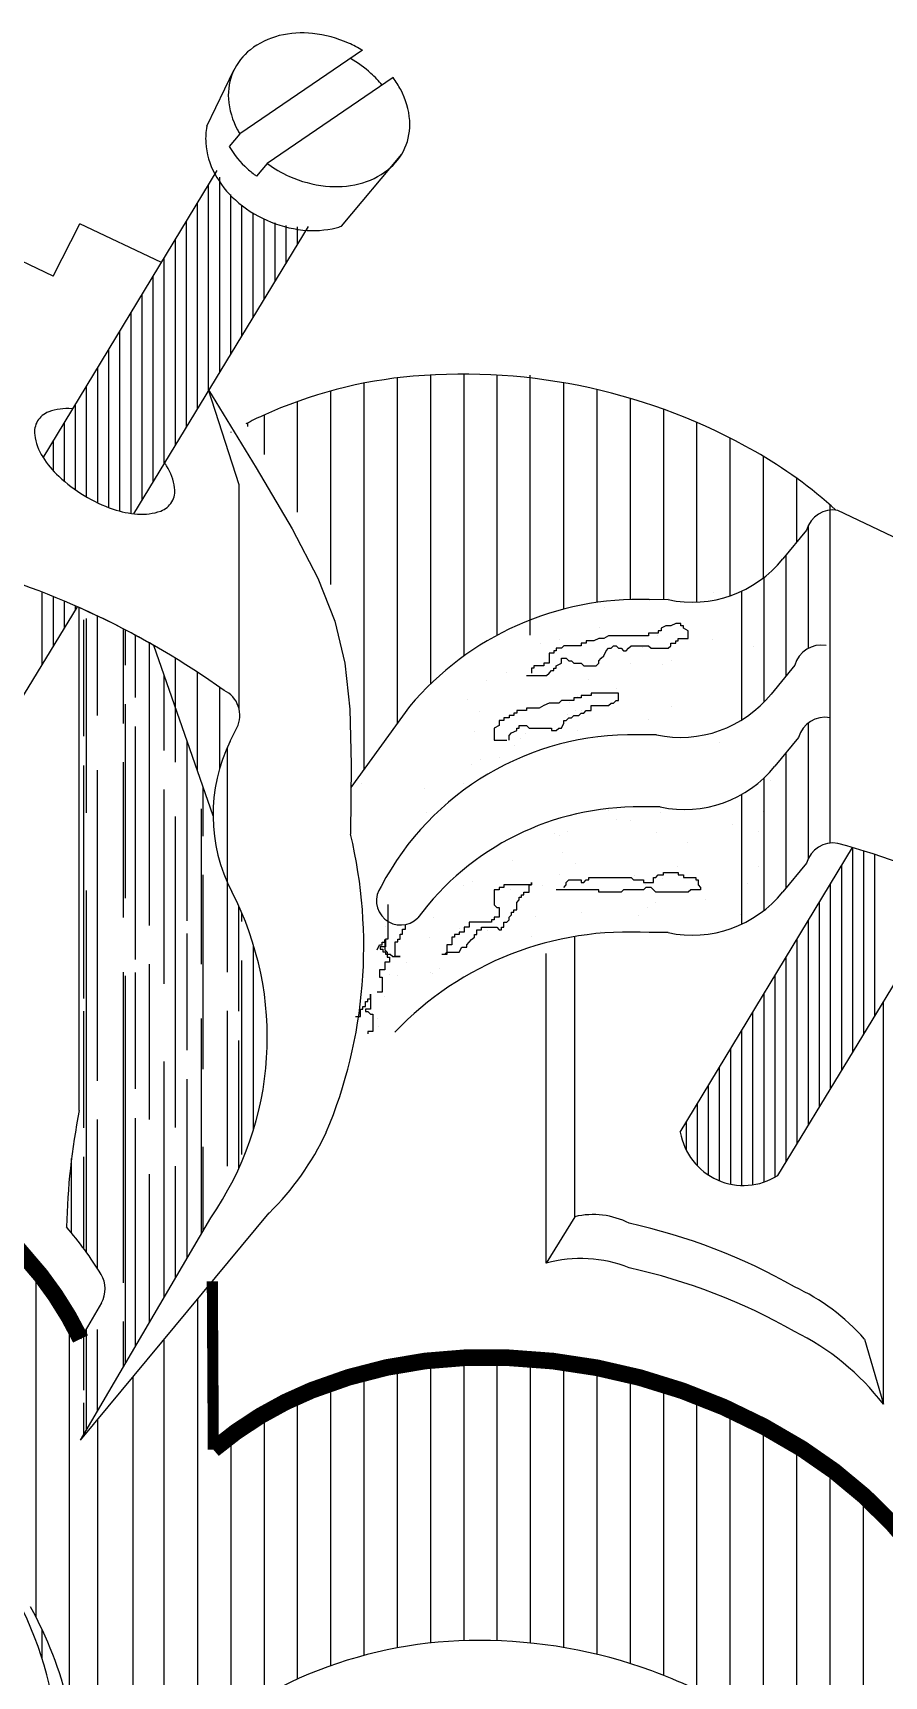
# Model space of a CAD drawing. Extents: x -508 to 92, y -98 to -31.
# Drawn here: x -126.888 to -124.712, y -67.158 to -62.959 of the extents above; entities that cross this region are included whole.
import ezdxf

# ---------------------------------------------------------------- set-up
doc = ezdxf.new("R2010")
doc.units = 0
doc.header["$MEASUREMENT"] = 0
doc.layers.get('0').update_dxf_attribs({"linetype": 'CONTINUOUS', "lineweight": 30})
doc.layers.add('SPARE', color=7, linetype='CONTINUOUS')

# ---------------------------------------------------------------- blocks, each defined once
blk = doc.blocks.new('*X6')
at = {"color": 0}
for p, q in [((25.1951, 7.0679), (25.1951, 7.2779)), ((25.2, 6.93), (25.2, 7.28)), ((25.2196, 7.105), (25.2196, 7.2845)), ((25.2665, 7.091), (25.2665, 7.2613)), ((25.27, 7.196), (25.27, 7.2594)), ((25.2882, 7.1379), (25.2882, 7.2498)), ((25.3134, 6.727), (25.3134, 7.2359)), ((25.34, 7.042), (25.34, 7.1778)), ((25.27, 6.776), (25.27, 7.126)), ((25.3603, 7.021), (25.3603, 7.1193)), ((25.2882, 6.6654), (25.2882, 7.0854)), ((25.3813, 6.7354), (25.3813, 7.0588)), ((25.4541, 6.643), (25.4541, 7.0485)), ((25.2665, 6.741), (25.2665, 7.021)), ((25.1951, 6.5954), (25.1951, 7.0154)), ((25.2196, 6.447), (25.2196, 7.007)), ((25.34, 6.622), (25.34, 6.972)), ((25.41, 6.888), (25.41, 6.9761)), ((25.4072, 6.657), (25.4072, 6.937)), ((25.3603, 6.363), (25.3603, 6.923)), ((25.41, 6.468), (25.41, 6.818)), ((25.2, 6.1375), (25.2, 6.79)), ((25.4744, 6.5723), (25.4744, 6.7615)), ((25.48, 6.734), (25.48, 6.7488)), ((25.3813, 6.5023), (25.3813, 6.7123)), ((25.48, 6.314), (25.48, 6.664)), ((25.501, 6.3593), (25.501, 6.6913)), ((25.2665, 6.083), (25.2665, 6.643)), ((25.27, 5.9376), (25.27, 6.636)), ((25.2882, 6.4323), (25.2882, 6.6423)), ((25.3134, 6.377), (25.3134, 6.657)), ((25.1951, 6.3623), (25.1951, 6.5723)), ((25.4072, 6.1721), (25.4072, 6.559)), ((25.4541, 6.293), (25.4541, 6.573)), ((25.4744, 6.2891), (25.4744, 6.5198)), ((25.34, 6.0572), (25.34, 6.482)), ((25.3813, 6.1278), (25.3813, 6.4498)), ((25.2196, 6.1084), (25.2196, 6.377)), ((25.2882, 5.9687), (25.2882, 6.3798)), ((25.1951, 6.1443), (25.1951, 6.3098)), ((25.41, 6.1769), (25.41, 6.328)), ((25.1727, 6.1731), (25.1727, 6.3068)), ((25.3134, 6.0118), (25.3134, 6.279)), ((25.3603, 6.0919), (25.3603, 6.293)), ((25.2665, 5.9316), (25.2665, 6.013)), ((25.1951, 5.8898), (25.1951, 5.9924)), ((25.2, 5.818), (25.2, 6.0009)), ((25.2196, 5.8515), (25.2196, 5.999)), ((25.1951, 5.8096), (25.1951, 5.8667))]:
    blk.add_line(p, q, dxfattribs=at)

msp = doc.modelspace()

# ---------------------------------------------------------------- linework, layer by layer
at = {"layer": 'SPARE'}
for p, q in [((-126.0456, -63.0039), (-126.3591, -63.2175)), ((-126.4429, -63.1981), (-126.374, -63.0542)), ((-125.9672, -63.0737), (-126.289, -63.2929)), ((-126.3591, -63.2175), (-126.3863, -63.2499)), ((-126.0986, -63.4533), (-125.9451, -63.2691)), ((-126.8616, -64.0448), (-126.4167, -63.3108)), ((-126.289, -63.2929), (-126.3162, -63.3253)), ((-126.8359, -63.5809), (-127.0721, -63.4686)), ((-126.8359, -63.5809), (-126.7681, -63.447)), ((-126.5594, -63.5462), (-126.7681, -63.447)), ((-126.6299, -64.1881), (-126.1831, -63.4538)), ((-126.041, -64.8407), (-126.041, -63.8542)), ((-125.9559, -64.7233), (-125.9559, -63.8408)), ((-125.8708, -64.6225), (-125.8708, -63.8336)), ((-125.7857, -64.5514), (-125.7857, -63.8313)), ((-125.7007, -64.4983), (-125.7007, -63.8338)), ((-125.6165, -64.4983), (-125.6165, -63.8338)), ((-125.5305, -64.4316), (-125.5305, -63.8534)), ((-126.3606, -64.1139), (-126.4388, -63.8718)), ((-126.2111, -64.1842), (-126.2111, -63.9011)), ((-126.126, -64.3686), (-126.126, -63.8742)), ((-125.4454, -64.4147), (-125.4454, -63.8707)), ((-125.3604, -64.4074), (-125.3604, -63.8932)), ((-126.2962, -64.0362), (-126.2962, -63.9354)), ((-125.2753, -64.4075), (-125.2753, -63.9212)), ((-126.3813, -63.9806), (-126.3813, -63.979)), ((-126.3387, -63.9654), (-126.3387, -63.9558)), ((-125.1902, -64.4138), (-125.1902, -63.9549)), ((-125.1051, -64.3978), (-125.1051, -63.9948)), ((-125.0201, -64.3518), (-125.0201, -64.0416)), ((-126.3606, -64.6877), (-126.3606, -64.1139)), ((-124.935, -64.2599), (-124.935, -64.0977)), ((-124.8544, -64.1795), (-124.8544, -64.1786)), ((-124.8499, -65.0296), (-124.8499, -64.1655)), ((-124.5936, -64.2919), (-124.8298, -64.1795)), ((-124.9103, -64.2299), (-124.9708, -64.3034)), ((-125.2638, -64.4075), (-125.3125, -64.4076)), ((-127.2259, -65.1677), (-126.7744, -64.4257)), ((-126.7695, -65.7124), (-126.7695, -64.4279)), ((-125.2821, -64.4874), (-125.2891, -64.4874)), ((-125.2891, -64.4874), (-125.2891, -64.4935)), ((-125.2698, -64.4745), (-125.2821, -64.4807)), ((-125.2821, -64.4807), (-125.2821, -64.4874)), ((-125.2566, -64.4745), (-125.2698, -64.4745)), ((-125.2442, -64.4683), (-125.2566, -64.4745)), ((-125.2311, -64.4683), (-125.2442, -64.4683)), ((-125.2311, -64.4745), (-125.2311, -64.4683)), ((-125.2249, -64.4745), (-125.2311, -64.4745)), ((-125.2249, -64.4807), (-125.2249, -64.4745)), ((-125.2125, -64.4874), (-125.2249, -64.4807)), ((-125.2125, -64.5064), (-125.2125, -64.4874)), ((-126.4275, -64.9599), (-126.5785, -64.5248)), ((-125.5366, -64.5316), (-125.5498, -64.5316)), ((-125.5498, -64.5316), (-125.5498, -64.5384)), ((-125.5305, -64.5255), (-125.5366, -64.5316)), ((-125.4864, -64.5255), (-125.5305, -64.5255)), ((-125.4732, -64.5188), (-125.4864, -64.5188)), ((-125.4864, -64.5188), (-125.4864, -64.5255)), ((-125.4539, -64.5126), (-125.4732, -64.5126)), ((-125.4732, -64.5126), (-125.4732, -64.5188)), ((-125.4415, -64.5064), (-125.4539, -64.5126)), ((-125.4283, -64.5064), (-125.4415, -64.5064)), ((-125.416, -64.4997), (-125.4283, -64.5064)), ((-125.4222, -64.5384), (-125.416, -64.5316)), ((-125.3139, -64.4997), (-125.416, -64.4997)), ((-125.416, -64.5316), (-125.4098, -64.5316)), ((-125.4098, -64.5316), (-125.4036, -64.5255)), ((-125.4036, -64.5255), (-125.3966, -64.5255)), ((-125.3966, -64.5255), (-125.3904, -64.5316)), ((-125.3904, -64.5316), (-125.3843, -64.5316)), ((-125.3843, -64.5316), (-125.3781, -64.5384)), ((-125.3711, -64.5384), (-125.3649, -64.5316)), ((-125.3649, -64.5316), (-125.3587, -64.5255)), ((-125.3587, -64.5255), (-125.3139, -64.5255)), ((-125.2891, -64.4935), (-125.3139, -64.4935)), ((-125.3139, -64.4935), (-125.3139, -64.4997)), ((-125.3139, -64.5255), (-125.3077, -64.5316)), ((-125.3077, -64.5316), (-125.2636, -64.5316)), ((-125.2636, -64.5316), (-125.2566, -64.5255)), ((-125.2566, -64.5255), (-125.2566, -64.5188)), ((-125.2566, -64.5188), (-125.2442, -64.5188)), ((-125.2442, -64.5188), (-125.2442, -64.5126)), ((-125.2442, -64.5126), (-125.2381, -64.5126)), ((-125.2381, -64.5126), (-125.2381, -64.5064)), ((-125.2381, -64.5064), (-125.2125, -64.5064)), ((-125.5815, -64.5765), (-125.607, -64.5765)), ((-125.607, -64.5765), (-125.607, -64.5826)), ((-125.5684, -64.5697), (-125.5815, -64.5697)), ((-125.5815, -64.5697), (-125.5815, -64.5765)), ((-125.556, -64.5445), (-125.5684, -64.5445)), ((-125.5684, -64.5445), (-125.5684, -64.5697)), ((-125.5498, -64.5384), (-125.556, -64.5384)), ((-125.556, -64.5384), (-125.556, -64.5445)), ((-125.5498, -64.5765), (-125.5366, -64.5697)), ((-125.5498, -64.5826), (-125.5498, -64.5765)), ((-125.5366, -64.5697), (-125.5366, -64.5574)), ((-125.5366, -64.5574), (-125.5243, -64.5574)), ((-125.5243, -64.5574), (-125.5181, -64.5636)), ((-125.5181, -64.5636), (-125.5111, -64.5636)), ((-125.5111, -64.5636), (-125.5049, -64.5697)), ((-125.5049, -64.5697), (-125.4864, -64.5697)), ((-125.4864, -64.5697), (-125.4794, -64.5765)), ((-125.4794, -64.5765), (-125.4477, -64.5765)), ((-125.4477, -64.5765), (-125.4415, -64.5697)), ((-125.4415, -64.5636), (-125.4353, -64.5574)), ((-125.4415, -64.5697), (-125.4415, -64.5636)), ((-125.4353, -64.5574), (-125.4283, -64.5507)), ((-125.4283, -64.5507), (-125.4222, -64.5384)), ((-125.3781, -64.5384), (-125.3711, -64.5384)), ((-124.9402, -64.5751), (-125.0007, -64.6486)), ((-125.6264, -64.6017), (-125.5753, -64.6017)), ((-125.607, -64.5826), (-125.6132, -64.5826)), ((-125.6132, -64.5826), (-125.6132, -64.5955)), ((-125.5753, -64.6017), (-125.5684, -64.5955)), ((-125.5684, -64.5955), (-125.5622, -64.5888)), ((-125.5622, -64.5888), (-125.556, -64.5888)), ((-125.556, -64.5888), (-125.556, -64.5826)), ((-125.556, -64.5826), (-125.5498, -64.5826)), ((-125.4864, -64.6588), (-125.5049, -64.6588)), ((-125.5049, -64.6588), (-125.5049, -64.6655)), ((-125.4608, -64.6527), (-125.4864, -64.6527)), ((-125.4864, -64.6527), (-125.4864, -64.6588)), ((-125.3904, -64.6465), (-125.4608, -64.6465)), ((-125.4608, -64.6465), (-125.4608, -64.6527)), ((-125.3904, -64.6655), (-125.3904, -64.6465)), ((-125.9249, -64.6806), (-126.0749, -64.8872)), ((-125.6511, -64.6975), (-125.6581, -64.6975)), ((-125.6581, -64.6975), (-125.6581, -64.7036)), ((-125.6264, -64.6908), (-125.6511, -64.6908)), ((-125.6511, -64.6908), (-125.6511, -64.6975)), ((-125.5939, -64.6846), (-125.6264, -64.6846)), ((-125.6264, -64.6846), (-125.6264, -64.6908)), ((-125.5815, -64.6779), (-125.5939, -64.6846)), ((-125.5684, -64.6717), (-125.5815, -64.6779)), ((-125.5436, -64.6717), (-125.5684, -64.6717)), ((-125.5366, -64.6655), (-125.5436, -64.6717)), ((-125.5049, -64.6655), (-125.5366, -64.6655)), ((-125.4926, -64.7036), (-125.4864, -64.6975)), ((-125.4864, -64.6975), (-125.4794, -64.6975)), ((-125.4794, -64.6975), (-125.4732, -64.6908)), ((-125.4732, -64.6908), (-125.4608, -64.6908)), ((-125.4608, -64.6908), (-125.4608, -64.6779)), ((-125.4608, -64.6779), (-125.416, -64.6779)), ((-125.416, -64.6779), (-125.4098, -64.6717)), ((-125.4098, -64.6717), (-125.4036, -64.6717)), ((-125.4036, -64.6717), (-125.3966, -64.6655)), ((-125.3966, -64.6655), (-125.3904, -64.6655)), ((-126.3833, -64.7692), (-126.3662, -64.7347)), ((-125.696, -64.7289), (-125.7084, -64.7356)), ((-125.7084, -64.7356), (-125.7084, -64.7669)), ((-125.6836, -64.7165), (-125.696, -64.7165)), ((-125.696, -64.7165), (-125.696, -64.7289)), ((-125.6705, -64.7098), (-125.6836, -64.7098)), ((-125.6836, -64.7098), (-125.6836, -64.7165)), ((-125.6581, -64.7036), (-125.6705, -64.7036)), ((-125.6705, -64.7036), (-125.6705, -64.7098)), ((-125.6643, -64.7479), (-125.6511, -64.7417)), ((-125.6511, -64.7417), (-125.6511, -64.7356)), ((-125.6511, -64.7356), (-125.6449, -64.7356)), ((-125.6449, -64.7356), (-125.6449, -64.7289)), ((-125.6449, -64.7289), (-125.6264, -64.7289)), ((-125.6264, -64.7289), (-125.6194, -64.7356)), ((-125.6194, -64.7356), (-125.5622, -64.7356)), ((-125.5622, -64.7356), (-125.5622, -64.7417)), ((-125.5622, -64.7417), (-125.5498, -64.7417)), ((-125.5498, -64.7417), (-125.5436, -64.7356)), ((-125.5436, -64.7356), (-125.5366, -64.7356)), ((-125.5366, -64.7356), (-125.5305, -64.7227)), ((-125.5305, -64.7227), (-125.5305, -64.7165)), ((-125.5305, -64.7165), (-125.5243, -64.7165)), ((-125.5243, -64.7165), (-125.5181, -64.7098)), ((-125.5181, -64.7098), (-125.5111, -64.7098)), ((-125.5111, -64.7098), (-125.5049, -64.7036)), ((-125.5049, -64.7036), (-125.4926, -64.7036)), ((-125.7084, -64.7669), (-125.6767, -64.7669)), ((-125.6705, -64.7546), (-125.6643, -64.7479)), ((-125.6705, -64.7669), (-125.6705, -64.7546)), ((-125.2938, -64.7527), (-125.3424, -64.7528)), ((-124.9304, -64.7596), (-124.9909, -64.8331)), ((-125.2839, -64.9372), (-125.3326, -64.9372)), ((-125.2328, -65.7679), (-124.7922, -65.041)), ((-124.9103, -65.0807), (-124.9708, -65.1542)), ((-125.467, -65.1238), (-125.467, -65.1171)), ((-125.467, -65.1171), (-125.3587, -65.1171)), ((-125.3587, -65.1171), (-125.3525, -65.1238)), ((-125.3015, -65.13), (-125.3015, -65.1171)), ((-125.3015, -65.1171), (-125.2953, -65.1171)), ((-125.2953, -65.1171), (-125.2891, -65.1109)), ((-125.2891, -65.1109), (-125.276, -65.1109)), ((-125.276, -65.1109), (-125.276, -65.1048)), ((-125.276, -65.1048), (-125.2381, -65.1048)), ((-125.2381, -65.1048), (-125.2381, -65.1109)), ((-125.2381, -65.1109), (-125.2249, -65.1109)), ((-125.2249, -65.1109), (-125.2249, -65.1171)), ((-125.2249, -65.1171), (-125.1932, -65.1171)), ((-125.1932, -65.1171), (-125.1932, -65.1238)), ((-125.696, -65.149), (-125.7084, -65.149)), ((-125.7084, -65.149), (-125.7084, -65.1871)), ((-125.6836, -65.1429), (-125.696, -65.1429)), ((-125.696, -65.1429), (-125.696, -65.149)), ((-125.6132, -65.1362), (-125.6836, -65.1362)), ((-125.6836, -65.1362), (-125.6836, -65.1429)), ((-125.6388, -65.1681), (-125.6388, -65.1619)), ((-125.6388, -65.1619), (-125.6326, -65.1619)), ((-125.6326, -65.1619), (-125.6326, -65.1552)), ((-125.6326, -65.1552), (-125.6194, -65.1552)), ((-125.6194, -65.1552), (-125.6194, -65.1362)), ((-125.6194, -65.1362), (-125.6132, -65.1362)), ((-125.6132, -65.1362), (-125.6132, -65.13)), ((-125.6132, -65.13), (-125.6132, -65.1362)), ((-125.4415, -65.149), (-125.5498, -65.149)), ((-125.5305, -65.1429), (-125.5243, -65.1362)), ((-125.5243, -65.13), (-125.5181, -65.1238)), ((-125.5243, -65.1362), (-125.5243, -65.13)), ((-125.5181, -65.1238), (-125.4864, -65.1238)), ((-125.4864, -65.1238), (-125.4864, -65.13)), ((-125.4864, -65.13), (-125.4794, -65.13)), ((-125.4794, -65.13), (-125.4732, -65.1238)), ((-125.4732, -65.1238), (-125.467, -65.1238)), ((-125.4415, -65.1552), (-125.4415, -65.149)), ((-125.3843, -65.1552), (-125.4415, -65.1552)), ((-125.3781, -65.149), (-125.3843, -65.1552)), ((-125.327, -65.149), (-125.3781, -65.149)), ((-125.3525, -65.1238), (-125.327, -65.1238)), ((-125.327, -65.1238), (-125.327, -65.13)), ((-125.327, -65.13), (-125.3015, -65.13)), ((-125.3208, -65.1429), (-125.327, -65.149)), ((-125.3077, -65.1429), (-125.3208, -65.1429)), ((-125.2953, -65.1552), (-125.3077, -65.1429)), ((-125.2125, -65.1552), (-125.2953, -65.1552)), ((-125.2063, -65.149), (-125.2125, -65.1552)), ((-125.1808, -65.149), (-125.2063, -65.149)), ((-125.1932, -65.1238), (-125.187, -65.1238)), ((-125.187, -65.1238), (-125.187, -65.1362)), ((-125.187, -65.1362), (-125.1808, -65.1429)), ((-125.1808, -65.1429), (-125.1808, -65.149)), ((-124.9836, -65.8787), (-124.5321, -65.1366)), ((-125.9807, -65.1864), (-125.9807, -65.2754)), ((-125.7084, -65.1871), (-125.7022, -65.1939)), ((-125.7022, -65.1939), (-125.696, -65.1939)), ((-125.696, -65.1939), (-125.696, -65.2191)), ((-125.6643, -65.2129), (-125.6643, -65.2062)), ((-125.6643, -65.2062), (-125.6581, -65.2062)), ((-125.6581, -65.2062), (-125.6581, -65.2)), ((-125.6581, -65.2), (-125.6511, -65.2)), ((-125.6511, -65.181), (-125.6449, -65.1742)), ((-125.6511, -65.2), (-125.6511, -65.181)), ((-125.6449, -65.1742), (-125.6449, -65.1681)), ((-125.6449, -65.1681), (-125.6388, -65.1681)), ((-125.9358, -65.2497), (-125.9358, -65.2373)), ((-125.785, -65.2443), (-125.785, -65.2572)), ((-125.7726, -65.2443), (-125.785, -65.2443)), ((-125.7153, -65.232), (-125.7726, -65.232)), ((-125.7726, -65.232), (-125.7726, -65.2443)), ((-125.7409, -65.251), (-125.7409, -65.2443)), ((-125.7409, -65.2443), (-125.7022, -65.2443)), ((-125.7084, -65.2252), (-125.7153, -65.2252)), ((-125.7153, -65.2252), (-125.7153, -65.232)), ((-125.696, -65.2191), (-125.7084, -65.2191)), ((-125.7084, -65.2191), (-125.7084, -65.2252)), ((-125.7022, -65.2443), (-125.696, -65.251)), ((-125.6898, -65.251), (-125.6898, -65.2443)), ((-125.6898, -65.2443), (-125.6836, -65.2443)), ((-125.6836, -65.2443), (-125.6836, -65.232)), ((-125.6836, -65.232), (-125.6767, -65.232)), ((-125.6767, -65.232), (-125.6705, -65.2252)), ((-125.6705, -65.2191), (-125.6643, -65.2129)), ((-125.6705, -65.2252), (-125.6705, -65.2191)), ((-126.0077, -65.302), (-126.0015, -65.2891)), ((-126.0015, -65.2891), (-125.9954, -65.2891)), ((-125.9954, -65.2891), (-125.9954, -65.2829)), ((-125.9954, -65.2829), (-125.9884, -65.2829)), ((-125.9884, -65.2829), (-125.9884, -65.2762)), ((-125.9884, -65.2762), (-125.9884, -65.302)), ((-125.9807, -65.2754), (-125.9869, -65.2754)), ((-125.9869, -65.2754), (-125.9869, -65.2945)), ((-125.9614, -65.3197), (-125.9614, -65.2816)), ((-125.9614, -65.2816), (-125.9552, -65.2816)), ((-125.9552, -65.2816), (-125.9552, -65.2754)), ((-125.9552, -65.2754), (-125.949, -65.2754)), ((-125.949, -65.2754), (-125.949, -65.2626)), ((-125.949, -65.2626), (-125.9428, -65.2626)), ((-125.9428, -65.2626), (-125.9428, -65.2497)), ((-125.9428, -65.2497), (-125.9358, -65.2497)), ((-125.8167, -65.2891), (-125.8298, -65.2891)), ((-125.8298, -65.2891), (-125.8298, -65.3143)), ((-125.8105, -65.2701), (-125.8167, -65.2701)), ((-125.8167, -65.2701), (-125.8167, -65.2891)), ((-125.7981, -65.2633), (-125.8105, -65.2633)), ((-125.8105, -65.2633), (-125.8105, -65.2701)), ((-125.785, -65.2572), (-125.7981, -65.2572)), ((-125.7981, -65.2572), (-125.7981, -65.2633)), ((-125.7788, -65.2891), (-125.7726, -65.2829)), ((-125.7788, -65.2953), (-125.7788, -65.2891)), ((-125.7726, -65.2829), (-125.7664, -65.2762)), ((-125.7664, -65.2762), (-125.7594, -65.2701)), ((-125.7594, -65.2701), (-125.7594, -65.2633)), ((-125.7594, -65.2633), (-125.7532, -65.2633)), ((-125.7532, -65.2633), (-125.7532, -65.251)), ((-125.7532, -65.251), (-125.7409, -65.251)), ((-125.696, -65.251), (-125.6898, -65.251)), ((-125.5025, -65.9841), (-125.5025, -65.2682)), ((-125.2638, -65.2583), (-125.3125, -65.2583)), ((-125.9869, -65.2945), (-126, -65.2945)), ((-126, -65.2945), (-126, -65.3006)), ((-126, -65.3006), (-125.9931, -65.3006)), ((-125.9931, -65.3006), (-125.9931, -65.3074)), ((-125.9931, -65.3074), (-125.9869, -65.3074)), ((-125.9884, -65.302), (-125.9822, -65.3081)), ((-125.9869, -65.3074), (-125.9869, -65.3135)), ((-125.9869, -65.3135), (-125.9745, -65.3135)), ((-125.9822, -65.3081), (-125.9822, -65.321)), ((-125.9822, -65.321), (-125.976, -65.321)), ((-125.976, -65.321), (-125.976, -65.3334)), ((-125.9745, -65.3135), (-125.9676, -65.3197)), ((-125.9676, -65.3197), (-125.949, -65.3197)), ((-125.949, -65.3197), (-125.9614, -65.3197)), ((-125.8298, -65.3143), (-125.8422, -65.3143)), ((-125.836, -65.3143), (-125.8298, -65.3081)), ((-125.8298, -65.3081), (-125.7981, -65.3081)), ((-125.7981, -65.3081), (-125.7911, -65.2953)), ((-125.7911, -65.2953), (-125.7788, -65.2953)), ((-125.5756, -66.1028), (-125.5756, -65.3113)), ((-125.9884, -65.353), (-126.0015, -65.353)), ((-126.0015, -65.353), (-126.0015, -65.372)), ((-126.0015, -65.372), (-125.9954, -65.372)), ((-125.9954, -65.372), (-125.9954, -65.4101)), ((-125.976, -65.3334), (-125.9884, -65.3334)), ((-125.9884, -65.3334), (-125.9884, -65.353)), ((-126.0248, -65.4278), (-126.0248, -65.4155)), ((-126.0248, -65.4155), (-126.0248, -65.4536)), ((-125.9954, -65.4101), (-126.0077, -65.4101)), ((-126.0503, -65.4726), (-126.0503, -65.4536)), ((-126.0503, -65.4536), (-126.0441, -65.4536)), ((-126.0441, -65.4536), (-126.0441, -65.4474)), ((-126.0441, -65.4474), (-126.038, -65.4474)), ((-126.038, -65.4474), (-126.038, -65.4345)), ((-126.038, -65.4345), (-126.0318, -65.4345)), ((-126.0248, -65.4536), (-126.038, -65.4536)), ((-126.038, -65.4536), (-126.038, -65.4598)), ((-126.0318, -65.4345), (-126.0318, -65.4278)), ((-126.0318, -65.4278), (-126.0248, -65.4278)), ((-124.7137, -66.4635), (-124.7137, -65.4351)), ((-126.0635, -65.4726), (-126.0503, -65.4726)), ((-126.038, -65.4598), (-126.0318, -65.4598)), ((-126.0318, -65.4598), (-126.0248, -65.4665)), ((-126.0248, -65.4665), (-126.0186, -65.4665)), ((-126.0186, -65.4665), (-126.0186, -65.5107)), ((-126.0186, -65.5107), (-126.0318, -65.5107)), ((-126.0318, -65.5107), (-126.0318, -65.5169)), ((-126.7662, -66.5555), (-126.2842, -65.9747)), ((-126.7662, -66.5555), (-126.4335, -65.9869)), ((-125.5025, -65.9841), (-125.5756, -66.1028)), ((-126.8795, -67.0083), (-126.8795, -66.1339)), ((-126.7129, -66.2039), (-126.7662, -66.2965)), ((-126.4663, -67.3314), (-126.4663, -66.1942)), ((-126.7945, -67.2416), (-126.7945, -66.2484)), ((-126.5526, -67.4187), (-126.5526, -66.2981)), ((-124.7619, -66.2968), (-124.7137, -66.4635)), ((-125.9559, -67.0859), (-125.9559, -66.3639)), ((-125.8708, -67.0734), (-125.8708, -66.3512)), ((-125.7857, -67.0673), (-125.7857, -66.3448)), ((-125.7007, -67.0676), (-125.7007, -66.3439)), ((-125.6156, -67.0735), (-125.6156, -66.3478)), ((-125.5305, -67.0852), (-125.5305, -66.3565)), ((-125.4454, -67.1027), (-125.4454, -66.3702)), ((-126.6315, -67.5259), (-126.6315, -66.3932)), ((-126.126, -67.1314), (-126.126, -66.4093)), ((-126.041, -67.1051), (-126.041, -66.3832)), ((-125.3604, -67.1263), (-125.3604, -66.389)), ((-125.2753, -67.1563), (-125.2753, -66.413)), ((-126.2111, -67.1655), (-126.2111, -66.443)), ((-125.1902, -67.1933), (-125.1902, -66.4426)), ((-126.7216, -67.7195), (-126.7216, -66.5017)), ((-126.2962, -67.209), (-126.2962, -66.4868)), ((-125.1051, -67.2379), (-125.1051, -66.4781)), ((-126.3813, -67.2635), (-126.3813, -66.543)), ((-125.0201, -67.2912), (-125.0201, -66.5199)), ((-124.935, -67.3544), (-124.935, -66.5687)), ((-124.8499, -67.4302), (-124.8499, -66.6535)), ((-124.7648, -67.5239), (-124.7648, -66.719))]:
    msp.add_line(p, q, dxfattribs=at)
at = {"layer": 'SPARE', "color": 0}
for p, q in [((-126.4387, -63.8738), (-126.4387, -63.347)), ((-126.4103, -63.8272), (-126.4103, -63.3277)), ((-126.467, -63.9204), (-126.467, -63.3938)), ((-126.382, -63.7806), (-126.382, -63.3723)), ((-126.3536, -63.734), (-126.3536, -63.3999)), ((-126.4954, -63.967), (-126.4954, -63.4406)), ((-126.3252, -63.6874), (-126.3252, -63.4197)), ((-126.2969, -63.6407), (-126.2969, -63.4343)), ((-126.2685, -63.5941), (-126.2685, -63.4447)), ((-126.2402, -63.5475), (-126.2402, -63.4514)), ((-126.2118, -63.5009), (-126.2118, -63.4546)), ((-126.1469, -63.4638), (-126.1469, -63.4632)), ((-126.5237, -64.0136), (-126.5237, -63.4874)), ((-126.5521, -64.0603), (-126.5521, -63.5342)), ((-126.5805, -64.1069), (-126.5805, -63.581)), ((-126.6088, -64.1535), (-126.6088, -63.6278)), ((-126.6372, -64.1872), (-126.6372, -63.6745)), ((-126.6655, -64.1814), (-126.6655, -63.7213)), ((-126.6939, -64.1721), (-126.6939, -63.7681)), ((-126.7223, -64.16), (-126.7223, -63.8149)), ((-126.7506, -64.1451), (-126.7506, -63.8617)), ((-126.779, -64.1271), (-126.779, -63.9085)), ((-126.8073, -64.1053), (-126.8073, -63.9553)), ((-126.8357, -64.0785), (-126.8357, -64.002)), ((-124.9053, -64.5319), (-124.9053, -64.2172)), ((-124.962, -64.6016), (-124.962, -64.2928)), ((-125.0188, -64.669), (-125.0188, -64.3508)), ((-126.864, -64.573), (-126.864, -64.3884)), ((-126.8357, -64.5264), (-126.8357, -64.3997)), ((-125.1491, -64.3905), (-125.1491, -64.3905)), ((-125.0755, -64.7147), (-125.0755, -64.3857)), ((-126.8073, -64.4798), (-126.8073, -64.4114)), ((-126.779, -64.4332), (-126.779, -64.4237)), ((-125.427, -64.4273), (-125.427, -64.4273)), ((-125.4383, -64.4782), (-125.4383, -64.4782)), ((-125.5911, -64.5198), (-125.5911, -64.5198)), ((-125.5409, -64.5104), (-125.5409, -64.5104)), ((-125.3302, -64.5295), (-125.3302, -64.5295)), ((-125.2908, -64.4993), (-125.2908, -64.4993)), ((-125.1515, -64.5082), (-125.1515, -64.5082)), ((-125.0461, -64.528), (-125.0461, -64.528)), ((-126.5237, -64.6825), (-126.5237, -64.5571)), ((-125.3591, -64.5699), (-125.3591, -64.5699)), ((-125.2774, -64.5737), (-125.2774, -64.5737)), ((-125.2554, -64.5623), (-125.2554, -64.5623)), ((-126.467, -64.8459), (-126.467, -64.5931)), ((-125.7292, -64.6132), (-125.7292, -64.6132)), ((-125.6774, -64.5947), (-125.6774, -64.5947)), ((-125.4677, -64.6109), (-125.4677, -64.6109)), ((-126.4103, -64.8384), (-126.4103, -64.6316)), ((-125.4955, -64.6542), (-125.4955, -64.6542)), ((-125.3962, -64.6356), (-125.3962, -64.6356)), ((-125.7762, -64.6618), (-125.7762, -64.6618)), ((-125.7468, -64.6926), (-125.7468, -64.6926)), ((-125.5221, -64.7011), (-125.5221, -64.7011)), ((-125.5152, -64.6715), (-125.5152, -64.6715)), ((-125.5001, -64.6897), (-125.5001, -64.6897)), ((-125.4853, -64.6904), (-125.4853, -64.6904)), ((-125.2543, -64.6812), (-125.2543, -64.6812)), ((-125.7581, -64.7435), (-125.7581, -64.7435)), ((-125.4966, -64.7413), (-125.4966, -64.7413)), ((-125.3137, -64.7138), (-125.3137, -64.7138)), ((-124.9053, -65.068), (-124.9053, -64.7227)), ((-125.657, -64.7802), (-125.657, -64.7802)), ((-125.641, -64.763), (-125.641, -64.763)), ((-125.6289, -64.7485), (-125.6289, -64.7485)), ((-125.1318, -64.7733), (-125.1318, -64.7733)), ((-125.7669, -64.8286), (-125.7669, -64.8286)), ((-125.7449, -64.8171), (-125.7449, -64.8171)), ((-125.6963, -64.8105), (-125.6963, -64.8105)), ((-124.962, -65.1436), (-124.962, -64.7981)), ((-125.0188, -65.2015), (-125.0188, -64.8632)), ((-125.0031, -64.8696), (-125.0031, -64.8696)), ((-126.049, -64.8785), (-126.049, -64.8785)), ((-125.8857, -64.8904), (-125.8857, -64.8904)), ((-125.7875, -64.8763), (-125.7875, -64.8763)), ((-125.0755, -65.2365), (-125.0755, -64.905)), ((-125.8814, -64.9524), (-125.8814, -64.9524)), ((-125.4164, -64.9458), (-125.4164, -64.9458)), ((-125.2822, -64.9513), (-125.2822, -64.9513)), ((-125.0207, -64.9491), (-125.0207, -64.9491)), ((-125.3963, -64.969), (-125.3963, -64.969)), ((-125.3594, -64.9718), (-125.3594, -64.9718)), ((-125.0985, -64.9815), (-125.0985, -64.9815)), ((-125.5549, -65.0044), (-125.5549, -65.0044)), ((-125.5423, -65.0113), (-125.5423, -65.0113)), ((-125.5203, -64.9999), (-125.5203, -64.9999)), ((-125.2934, -65.0021), (-125.2934, -65.0021)), ((-125.2145, -65.0285), (-125.2145, -65.0285)), ((-125.032, -64.9999), (-125.032, -64.9999)), ((-125.6612, -65.0732), (-125.6612, -65.0732)), ((-125.5328, -65.0533), (-125.5328, -65.0533)), ((-125.5012, -65.0806), (-125.5012, -65.0806)), ((-124.7919, -65.5636), (-124.7919, -65.0411)), ((-124.7635, -65.517), (-124.7635, -65.0497)), ((-124.7352, -65.4704), (-124.7352, -65.0588)), ((-125.5406, -65.1108), (-125.5406, -65.1108)), ((-125.3509, -65.1129), (-125.3509, -65.1129)), ((-125.2796, -65.1205), (-125.2796, -65.1205)), ((-125.2402, -65.0902), (-125.2402, -65.0902)), ((-125.0326, -65.0881), (-125.0326, -65.0881)), ((-124.8202, -65.6102), (-124.8202, -65.0873)), ((-125.7871, -65.1387), (-125.7871, -65.1387)), ((-125.7651, -65.1273), (-125.7651, -65.1273)), ((-125.6661, -65.1476), (-125.6661, -65.1476)), ((-125.5843, -65.1371), (-125.5843, -65.1371)), ((-125.3229, -65.1349), (-125.3229, -65.1349)), ((-125.1919, -65.1285), (-125.1919, -65.1285)), ((-125.0614, -65.1327), (-125.0614, -65.1327)), ((-124.8486, -65.6568), (-124.8486, -65.1341)), ((-125.4843, -65.2072), (-125.4843, -65.2072)), ((-125.3178, -65.1941), (-125.3178, -65.1941)), ((-125.2957, -65.1826), (-125.2957, -65.1826)), ((-125.1691, -65.1724), (-125.1691, -65.1724)), ((-124.877, -65.7035), (-124.877, -65.1809)), ((-125.9866, -65.2431), (-125.9866, -65.2431)), ((-125.8634, -65.2188), (-125.8634, -65.2188)), ((-125.7973, -65.249), (-125.7973, -65.249)), ((-125.602, -65.2166), (-125.602, -65.2166)), ((-125.3405, -65.2144), (-125.3405, -65.2144)), ((-125.079, -65.2121), (-125.079, -65.2121)), ((-124.9053, -65.7501), (-124.9053, -65.2276)), ((-125.8747, -65.2697), (-125.8747, -65.2697)), ((-125.7256, -65.2528), (-125.7256, -65.2528)), ((-125.6132, -65.2675), (-125.6132, -65.2675)), ((-125.4646, -65.2625), (-125.4646, -65.2625)), ((-125.4366, -65.256), (-125.4366, -65.256)), ((-124.9337, -65.7967), (-124.9337, -65.2744)), ((-125.964, -65.3155), (-125.964, -65.3155)), ((-124.962, -65.8433), (-124.962, -65.3212)), ((-125.9753, -65.3664), (-125.9753, -65.3664)), ((-125.9547, -65.3683), (-125.9547, -65.3683)), ((-125.9337, -65.3334), (-125.9337, -65.3334)), ((-125.871, -65.3606), (-125.871, -65.3606)), ((-125.8673, -65.3615), (-125.8673, -65.3615)), ((-125.849, -65.3491), (-125.849, -65.3491)), ((-124.9904, -65.8828), (-124.9904, -65.368)), ((-125.0188, -65.8956), (-125.0188, -65.4148)), ((-125.9898, -65.4225), (-125.9898, -65.4225)), ((-126.0068, -65.4765), (-126.0068, -65.4765)), ((-126.0048, -65.4991), (-126.0048, -65.4991)), ((-125.0471, -65.9024), (-125.0471, -65.4616)), ((-125.0755, -65.9042), (-125.0755, -65.5084)), ((-125.1038, -65.901), (-125.1038, -65.5551)), ((-125.1322, -65.8925), (-125.1322, -65.6019)), ((-125.1605, -65.8778), (-125.1605, -65.6487)), ((-125.1889, -65.8545), (-125.1889, -65.6955)), ((-125.2173, -65.8148), (-125.2173, -65.7423)), ((-126.864, -67.1145), (-126.864, -67.0399))]:
    msp.add_line(p, q, dxfattribs=at)
at = {"layer": 'SPARE'}
for points, format in [([(-126.0456, -63.0039, 0.032095), (-126.0807, -62.9856, 0.077872), (-126.1729, -62.9607, 0.087433), (-126.258, -62.9664, 0.105537), (-126.3321, -63.0024, 0.123244), (-126.3758, -63.0582, 0.123244)], "xyb"), ([(-126.3758, -63.0582, 0.123244), (-126.388, -63.128, 0.105537), (-126.365, -63.2071, 0.012186), (-126.3591, -63.2175, 0.077872)], "xyb"), ([(-125.9953, -63.0929, 0.04215), (-126.0237, -63.0628, 0.052689), (-126.0764, -63.0249, 0.077872)], "xyb"), ([(-126.289, -63.2929, 0.053511), (-126.2321, -63.326, 0.077872), (-126.1398, -63.3508, 0.087433), (-126.0547, -63.3451, 0.105537), (-125.9806, -63.3092, 0.123244), (-125.9369, -63.2534, 0.123244), (-125.9247, -63.1836, 0.105537), (-125.9477, -63.1044, 0.037119), (-125.9672, -63.0737, 0.077872)], "xyb"), ([(-126.4429, -63.1981, 0.072698), (-126.446, -63.2402, 0.105537), (-126.423, -63.3193, 0.087433), (-126.3703, -63.3863, 0.077872), (-126.2901, -63.4382, 0.077872), (-126.1978, -63.463, 0.087433), (-126.1127, -63.4573, 0.018589), (-126.0986, -63.4533, 0.123244)], "xyb"), ([(-126.3863, -63.2499, 0.075168), (-126.3394, -63.3065, 0.024259), (-126.3162, -63.3253, 0.077872)], "xyb"), ([(-124.835, -64.1788, 0.054739), (-125.0418, -64.0289, 0.075445), (-125.464, -63.8665, 0.075445), (-125.9154, -63.8367, 0.085783), (-126.3009, -63.9375, 0.012869), (-126.3432, -63.9581, 0.126822)], "xyb"), ([(-126.7859, -63.92, 0.002854), (-126.7887, -63.9198, 0.104521), (-126.8477, -63.9278, 0.172915), (-126.8761, -63.951, 0.172915)], "xyb"), ([(-126.8761, -63.951, 0.172915), (-126.8833, -63.9869, 0.104521), (-126.8629, -64.0428, 0.065666), (-126.8219, -64.0924, 0.051809), (-126.7569, -64.1414, 0.051809), (-126.6832, -64.176, 0.065666), (-126.6202, -64.189, 0.104521), (-126.5613, -64.181, 0.172915), (-126.5329, -64.1578, 0.172915), (-126.5256, -64.1218, 0.104521), (-126.5461, -64.066, 0.009125), (-126.551, -64.0584, 0.051809)], "xyb"), ([(-126.7662, -66.2965, 0.0425, 0.0425, 0.052761), (-126.8683, -66.1334, 0.0425, 0.0425, 0.085783), (-127.1639, -65.8661, 0.0425, 0.0425, 0.075445), (-127.5781, -65.6844, 0.0425, 0.0425, 0.075445), (-128.0276, -65.6338, 0.0425, 0.0425, 0.085783), (-128.4174, -65.7167, 0.0425, 0.0425, 0.080821), (-128.669, -65.8682, 0.0284, 0.0284, 0), (-128.6714, -65.4741, 0.0284, 0.0284, 0)], "xyseb"), ([(-124.5239, -67.0075, 0.0425, 0.0425, 0.052761), (-124.626, -66.8444, 0.0425, 0.0425, 0.085783), (-124.9216, -66.5771, 0.0425, 0.0425, 0.075445), (-125.3358, -66.3954, 0.0425, 0.0425, 0.075445), (-125.7853, -66.3447, 0.0425, 0.0425, 0.085783), (-126.1751, -66.4277, 0.0425, 0.0425, 0.080821), (-126.4267, -66.5792, 0.0284, 0.0284, 0), (-126.4293, -66.1496, 0.0284, 0.0284, 0)], "xyseb"), ([(-128.9505, -67.5964, 0.038937), (-128.875, -67.728, 0.091503), (-128.5863, -68.0188, 0.084412), (-128.1846, -68.207, 0.084412), (-127.7432, -68.2519, 0.091503), (-127.3461, -68.1507, 0.103717), (-127.0245, -67.9119, 0.114386), (-126.8508, -67.592, 0.114386), (-126.8355, -67.2283, 0.103717), (-126.9887, -66.8582, 0.073101), (-127.2114, -66.6168, 0.084412)], "xyb"), ([(-124.6516, -67.6922, 0.093047), (-124.9181, -67.3682, 0.087147), (-125.3059, -67.1447, 0.087147), (-125.7465, -67.0667, 0.093047), (-126.159, -67.1436, 0.102819), (-126.5049, -67.3676, 0.110985), (-126.7113, -67.6895, 0.110985)], "xyb")]:
    msp.add_lwpolyline(points, format=format, dxfattribs=at)
msp.add_lwpolyline([(-126.4388, -63.8718), (-126.3168, -64.0704), (-126.2253, -64.2262), (-126.1598, -64.3525), (-126.1163, -64.4626), (-126.0904, -64.5698), (-126.0778, -64.6874), (-126.0744, -64.8287), (-126.0759, -65.007)], dxfattribs=at)
for centre, radius, start, end in [((-124.8421, -64.2493), 0.0709, 80, 164.0811), ((-127.6431, -66.387), 2.1451, 54.5633, 74.5633), ((-125.202, -64.117), 0.297, 257.982, 321.1284), ((-125.3383, -65.173), 0.7659, 88.0631, 139.9878), ((-127.6431, -66.387), 2.1451, 60.2449, 65.9674), ((-124.8721, -64.5945), 0.0709, 80, 164.0811), ((-126.4298, -64.7033), 0.0709, 333.7192, 64.5633), ((-125.2319, -64.4623), 0.297, 257.982, 321.1284), ((-124.8622, -64.779), 0.0709, 80, 164.0811), ((-126.0021, -64.9579), 0.4254, 153.6673, 207.4573), ((-125.356, -65.478), 0.7253, 88.9234, 152.2397), ((-125.2221, -64.6467), 0.297, 257.982, 321.1284), ((-125.3428, -65.6338), 0.6966, 89.157, 143.6497), ((-127.2692, -65.2931), 1.2271, 337.2099, 13.4838), ((-124.8421, -65.1001), 0.0709, 80, 164.0811), ((-125.4008, -67.098), 2.1451, 54.5633, 74.5633), ((-127.0951, -65.5259), 0.8064, 325.1283, 27.4573), ((-125.9475, -65.1766), 0.0622, 144.0895, 314.5728), ((-125.202, -64.9678), 0.297, 257.982, 321.1284), ((-125.3648, -66.0836), 0.8269, 86.3721, 136.3128), ((-125.0832, -66.0471), 1.7191, 168.7748, 178.7748), ((-126.7799, -65.4679), 0.709, 314.3714, 334.9172), ((-125.0714, -65.7406), 0.1637, 189.6057, 302.4393), ((-125.4559, -66.1837), 0.205, 63.1221, 103.1517), ((-125.6872, -67.4732), 1.5075, 60.3322, 77.5901), ((-127.4949, -66.6068), 0.9143, 31.3048, 40.7202), ((-125.4873, -66.4229), 0.332, 68.0586, 105.4388), ((-125.6872, -67.5872), 1.5075, 60.3322, 77.5901), ((-126.7743, -66.1686), 0.0709, 330.0472, 31.3048), ((-125.1709, -66.6585), 0.546, 41.4825, 65.1002), ((-125.222, -66.8522), 0.6399, 37.406, 63.9515), ((-127.7896, -67.4726), 1.0216, 13.7461, 28.7461)]:
    msp.add_arc(centre, radius, start, end, dxfattribs=at)

# ---------------------------------------------------------------- block references
at = {"layer": 'SPARE', "xscale": 1.417928025364645, "yscale": 1.417928190433364, "zscale": 1.417928123085428}
msp.add_blockref('*X6', (-162.4824, -74.7783), dxfattribs=at)

doc.saveas('drawing.dxf')
